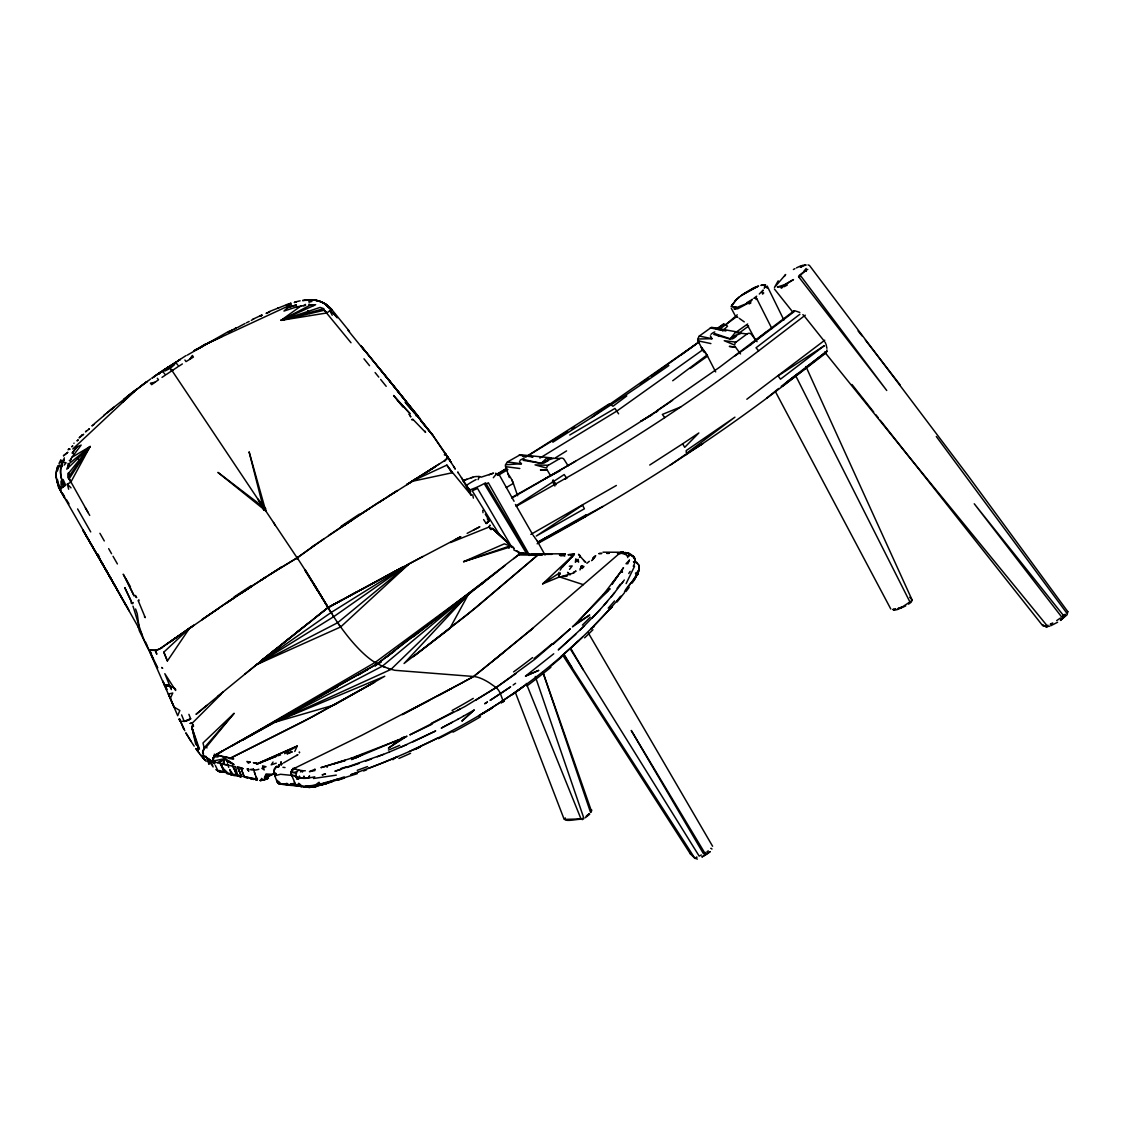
<?xml version="1.0" encoding="UTF-8"?>
<svg xmlns="http://www.w3.org/2000/svg" width="1124" height="1124" viewBox="0 0 1124 1124"><rect width="100%" height="100%" fill="white"/><g stroke="black" fill="none" stroke-linecap="round" stroke-linejoin="round"><path stroke-width="1.5" d="M756.073 298.071L756.073 299.49L756.888 298.9L756.073 298.071L753.783 298.324M592.741 559.724L595.734 555.692M57.507 481.311L57.886 484.093L57.661 479.948M198.203 748.022L197.936 751.422L199.243 753.178L195.843 748.528L197.936 751.422L198.007 747.137L191.839 727.369L192.682 724.151L193.553 726.16L191.839 727.369L195.59 743.596L196.869 745.507L191.839 727.369L193.117 725.163M179.503 720.034L179.531 718.714M198.035 747.783L198.133 751.071L198.007 747.137L199.468 749.132L191.839 727.369M349.48 331.397L331.889 309.69L326.761 305.25A26.456 26.428 -78.2 0 0 321.323 302.047A26.456 26.428 -63.9 0 0 315.296 300.234L308.988 299.897L309.002 302.23L311.938 301.387M630.381 554.989L630.522 554.09L634.006 557.434L631.098 555.186L631.843 555.411A26.709 10.903 -40.6 0 1 634.091 557.026M637.814 574.49L638.839 569.727L637.814 574.49L637.406 573.563L637.027 574.476M278.822 766.161L279.244 764.868L282.222 763.575L279.005 765.121M213.743 756.859L213.068 759.979M826.842 351.208L826.969 349.873M215.106 754.499C213.434 757 211.186 761.875 216.061 762.479L213.11 761.721M377.228 663.961L215.864 754.738L213.167 758.377L214.628 763.997L212.605 761.524M214.361 755.988C212.562 761.018 212.478 757.998 215.836 754.738L377.425 663.652L519.457 554.076L522.084 553.078L525.793 553.528M394.946 387.541L432.712 435.157L447.844 457.721A5.297 1.503 -33.7 0 1 447.408 458.48M308.018 300.305L315.184 300.206A26.442 26.428 -70.4 0 1 321.323 302.047A26.442 26.414 -83 0 1 331.271 309.634L326.438 305.545M291.032 773.326L291.538 771.008L293.954 768.535L361.872 735.265L451.412 688.576M292.844 784.088L290.638 783.864C293.125 782.683 298.071 786.013 297.551 785.831C253.743 779.691 299.616 788.261 296.666 784.594M57.422 470.83L59.502 464.999L57.717 466.362L56.425 471.659A26.456 22.213 52.2 0 0 56.298 477.531L58.476 486.875L64.686 497.96L59.825 489.544L64.489 485.947L61.961 480.243A26.456 22.058 53.1 0 1 60.668 474.3A26.456 22.185 52.3 0 1 60.738 468.441L61.637 463.397L63.646 461.809M637.912 571.835L638.039 571.034M166.352 374.461L171.255 371.201L170.862 369.037M591.772 810.011L590.999 812.048L591.449 811.121L542.892 672.054M634.849 562.365L633.444 561.775L634.877 562.295L635.032 561.396L634.849 562.365A26.442 11.521 -32.5 0 1 633.304 566.313L633.318 566.257M278.85 765.121L278.64 766.245L279.539 764.798M227.554 761.622L233.792 764.461L221.4 756.101L215.471 754.991A5.283 4.988 -73.5 0 0 214.333 755.974L214.024 756.396M521.957 687.621L512.263 694.688L524.346 685.837M781.222 386.361L826.702 351.278C737.035 425.139 639.05 488.266 537.132 543.791M149.028 649.939L153.356 659.296M908.529 604.15L911.143 602.253L912.042 599.851L805.922 366.494M131.283 602.928L131.55 601.804L131.522 603.546M487.254 518.881L489.165 520.553A5.353 1.377 -33.1 0 1 488.729 521.283L486.186 523.503L483.601 519.569M264.435 777.443L265.91 774.366L272.149 774.478L274.72 773.537M656.36 412.325L656.725 410.892L719.472 367.323L793.937 310.941M686.427 454.588L686.188 450.598L734.927 417.173L686.778 453.155L702.767 443.643L686.638 453.773M170.539 365.455L167.504 367.927L173.672 363.811L161.589 371.608L164.652 369.36M68.522 464.929L68.058 463.453L68.901 463.889L67.777 468.23L68.901 463.889L90.103 446.537L70.784 482.224L67.328 484.135L68.662 489.249M64.279 465.055L66.105 462.751A5.283 2.543 22.2 0 0 62.171 463.004L60.766 468.357A26.442 22.143 52.7 0 0 60.71 474.3A26.442 22.002 53.3 0 0 64.518 485.933L65.656 485.161L63.141 479.555M585.773 516.239L586.18 514.778L538.031 542.049L585.773 516.239L539.422 541.88L545.379 538.045M302.623 300.417L307.119 300.024L306.149 300.431M176.524 361.816L171.157 365.286L186.008 355.577M1042.805 624.579L1043.985 625.942L1047.723 626.616L1045.713 626.56A15.076 3.583 -33.4 0 1 1045.109 625.492M68.901 463.889L66.766 469.2L90.103 446.537L71.852 457.356L70.124 460.868L69.281 460.418M179.152 719.739L179.376 718.953M634.554 566.285L626.124 583.595M216.244 754.527L222.524 751.113L214.979 755.356L215.85 754.738L230.392 758.152L313.61 716.143L374.714 682.113L303.311 721.608L229.591 758.63L233.708 758.841L225.039 756.958L223.578 764.222L225.334 764.615M826.73 351.756L825.522 352.894M234.031 713.403L206.268 747.137A5.283 3.147 -42 0 0 203.992 749.132L202.629 752.082L203.5 753.993L202.615 752.448L204.189 747.881L234.031 713.403L202.994 742.964L204.189 747.881M61.314 465.575L62.171 463.004M213.181 758.405L214.192 756.199M489.207 520.398L488.322 521.789M263.016 766.821L262.609 768.015L266.023 766.737L262.623 765.865L264.224 769.94L261.85 768.296M273.638 770.825L276.883 766.259L274.495 768.451L274.003 772.736M579.956 569.966L581.515 565.793L583.988 566.496L583.497 567.044M303.227 778.201L303.958 776.305L303.227 778.201L302.019 778.159L299.827 777.949L299.349 776.052L299.799 777.949L302.005 778.159M608.393 405.174L698.889 342.075M308.749 777.878L309.536 775.841L308.636 777.892L307.203 778.047L308.749 777.878A26.442 10.032 -20 0 0 314.79 776.796L314.79 776.796M580.406 568.646L581.515 565.793L582.977 567.592L582.049 568.547M559.007 572.327L558.544 573.563L542.653 583.876L559.527 576.907L583.356 584.663M749.736 345.293L795.244 310.814M58.546 467.036L58.87 466.249M273.905 772.483L275.057 775.686L276.265 773.734L273.905 772.483L275.057 775.686L280.48 774.281L295.457 775.743L295.106 776.558L296.062 775.124L297.2 779.143L298.731 779.002L295.781 776.796L297.2 779.143M170.342 698.383L172.759 693.03L168.488 694.056L177.69 715.707L179.84 710.494L174.037 707.052L148.93 650.136L155.8 650.389L161.954 647.817L157.922 649.798A5.297 1.279 -24.5 0 1 156.545 650.234L148.944 650.318L139.151 630.381M70.124 460.868L70.938 459.07M64.377 457.875L62.789 461.486L64.251 460.292M132.674 603.771L133.25 602.534M764.306 288.39L764.741 285.988L767.144 288.025L767.327 287.252L765.458 287.07M291.214 772.202L292.226 770.01L295.176 768.057L292.198 770.01M233.792 764.461L227.933 760.597L227.441 762.156L225.362 758.545L222.664 764.025L232.598 766.118M60.865 459.716L59.038 463.467L63.899 459.702M735.251 300.867L737.499 298.619L736.754 299.363M234.593 328.784L236.658 327.73L228.425 331.987L232.528 329.852M202.98 750.818L203.992 749.132M762.044 292.212L763.73 292.971L762.592 294.123L762.044 292.212L763.168 290.048L759.29 294.024M328.531 535.558L344.871 524.543M488.926 527.086L489.952 525.287L488.926 527.086L450.569 542.541M528.997 631.491L619.479 553.415L622.584 552.235L625.731 553.415L622.106 552.249L617.469 553.373C622.71 554.202 616.823 552.207 623.806 552.39M71.852 457.356L81.167 445.09L77.064 446.79L74.606 449.825L72.287 452.986L73.917 454.11M738.819 297.495L739.199 297.129A20.148 5.269 -32.6 0 0 735.827 300.108L731.162 306.613L733.115 303.564A20.429 4.707 -33.1 0 0 732.356 305.321M560.188 570.107L561.283 568.449M630.157 571.385L628.78 573.493M90.103 446.537L67.904 477.855L67.89 474.103L90.103 446.537L69.168 478.838L69.646 479.976M273.048 762.058L271.207 764.854L276.251 763.168M784.397 276.392L785.662 274.495L774.464 287.435L778.201 280.831M633.725 579.155C636.367 575.052 641.087 569.615 638.39 564.403M163.781 652.201L167.392 660.982L189.661 628.049L160.732 648.239L234.213 597.631L281.281 567.198L249.64 587.473M189.717 359.315L192.345 355.451L193.426 357.053L186.036 361.605L184.912 360.017M612.215 584.171L623.511 567.676L620.813 571.709L622.513 571.99L620.729 571.821L605.148 592.222L610.079 588.737L574.715 624.649L589.721 615.011L572.425 626.841L574.49 624.86M624.508 591.702C628.78 583.258 640.905 575.6 638.727 564.979A26.653 10.397 -42 0 0 636.732 563.194M138.547 601.101L138.94 599.893L138.196 600.638L145.263 617.638L144.406 616.809M731.921 305.447L736.29 299.743L735.714 300.375M495.923 687.748L535.038 659.142L570.346 628.794L553.261 644.122M485.287 514.23L488.954 519.948L486.186 523.503L486.945 522.983A5.325 1.7 -28.9 0 0 488.406 521.789M806.189 268.439L803.997 271.123L807.791 269.395M617.961 575.769L611.821 583.974M624.312 579.984L622.134 582.991M291.538 771.008L292.746 769.35M627.768 587.445L630.789 583.342M622.78 582.106L611.287 596.802M627.136 588.751L626.293 589.847M590.564 812.427L542.766 671.913M569.517 569.362L572.172 565.962L569.348 566.229M478.079 479.639L479.077 477.447A21.637 4.327 -26.7 0 0 473.415 476.983L462.681 480.819M72.287 452.986L77.064 446.79M302.314 772.09L303.354 770.755L305.321 770.769M630.676 583.497L636.676 575.867L635.496 573.17L637.448 572.046M447.408 458.48L444.331 461.205L447.844 457.061L450.106 460.447L447.928 457.327M312.065 299.869L308.988 299.897L315.76 300.277A26.456 26.428 -62.1 0 1 321.829 302.061A26.456 26.414 -81.3 0 1 326.086 304.393L331.889 309.69L330.723 310.744M617.02 602.014L624.508 592.657M729.996 339.097L735.995 335.261A3.527 0.759 -33.5 0 0 732.764 337.045A3.527 0.759 -33.5 0 0 730.909 339.026L714.836 333.603L713.768 334.404L729.996 339.097L735.236 332.563L747.081 333.94A3.527 3.428 56.7 0 1 750.326 333.547M500.714 693.452L490.064 700.407L510.647 686.792L500.11 693.859M619.507 553.387L618.144 553.387M614.589 592.755L600.09 609.63L580.307 629.904M636.114 577.104L632.545 581.473L636.029 576.359M591.575 560.665L594.765 556.787M616.823 601.157L620.94 596.184C580.855 643.378 532.678 684.024 479.231 715.356M604.951 592.474L578.818 620.673M572.495 554.666L573.057 554.006L568.013 554.75L572.299 554.624M603.855 605.443L607.536 601.242M610.627 608.562L612.468 606.496L609.573 608.449M610.501 608.435L591.013 628.962M600.286 609.405L592.306 617.919M808.016 264.899L809.449 265.419L968.171 475.845L1067.786 611.625L1066.62 612.875L936.306 436.505M74.058 443.151L73.903 443.32M570.444 557.771L572.552 556.858M589.749 814.141L585.337 817.738M192.274 723.125L190.195 723.392L192.274 723.125L221.33 694.028M541.304 463.355L547.669 460.123L541.304 463.355L524.262 459.646L523.124 460.306L541.304 463.355L546.629 458.1L559.921 458.522A3.527 3.358 56.6 0 1 563.152 458.508M584.466 625.857L558.263 649.939L575.811 634.189M722.774 330.835L727.523 326.185L725.711 324.681L718.967 329.613M501.459 701.812L504.62 699.732M901.069 607.789L901.94 606.932L898.006 608.52L901.069 607.789L911.845 600.694M337.593 686.792L242.053 740.407L275.127 722.142L390.941 669.426L468.315 594.47L505.35 565.302M594.905 556.31L592.868 558.277L595.158 556.225M583.82 818.679L582.429 819.48C580.026 818.089 562.084 823.26 565.26 817.893M493.324 477.728L496.316 474.075L495.628 473.218L497.314 474.89M552.825 442.21L591.814 417.411L609.742 404.008L612.987 406.242L626.771 395.943M296.666 306.894L296.174 305.026L291.804 306.29L287.519 307.709L283.965 311.067L296.666 306.894L305.461 305.335L305.391 304.379M88.627 429.438L89.428 428.778L85.494 431.869L86.492 430.871M542.653 583.876L574.392 554.104L561.916 567.578L574.392 554.104L571.835 556.296M582.71 637.013L560.82 656.669M72.793 448.996L134.29 391.489L122.46 402.322M189.661 628.049L163.893 652.089L167.392 660.982M548.414 460.545L543.749 463.144M217.55 696.515L256.497 664.677L340.67 626.953L409.234 563.742L460.812 536.64L454.475 539.942M293.097 769.069L291.271 771.528L291.032 774.576M252.886 319.23L262.018 314.945L259.742 316.378M572.299 646.665L578.719 640.821M474.159 710.017L461.852 721.144L474.047 710.087L463.172 716.325M92.702 425.223L91.929 425.912L94.29 424.24M739.564 332.423L711.506 327.295L699.311 336.034L697.653 339.012L711.984 338.703L710.396 335.809M710.986 334.32L711.956 333.519A3.527 0.885 -33 0 1 714.78 331.931M602.759 595.537L608.014 590.887M94.233 423.846L103.858 415.697M164.736 371.075L170.258 368.349L174.67 364.513M1065.201 614.224L1061.744 617.076L974.241 503.777L1063.557 615.629L1065.341 615.32L1060.41 620.434L1067.098 614.772L1067.786 611.625M105.403 414.166L103.787 415.529L113.903 407.267L107.019 412.803M737.26 314.832L725.711 324.681L736.641 316.617L737.822 317.404M175.189 638.179L169.766 642.226L193.679 625.38L166.296 644.361M290.723 713.389L275.127 722.142L384.773 676.241L334.109 705.043L275.127 722.142L382.385 666.167L468.315 594.47L449.698 628.653L413.267 656.641L476.59 607.101L537.89 554.933L542.204 554.961L531.02 554.75L535.024 553.907L565.316 553.795L563.728 554.849L559.443 554.919L565.316 553.795M553.739 653.789L525.526 676.072L538.621 670.424L525.526 676.072M206.774 705.422L196.026 714.344L222.959 692.061M589.327 561.312L586.897 563.293M187.287 355.128L202.432 346.487M340.207 626.391A65.782 17.942 56.5 0 1 337.65 622.738L409.234 563.742L331.074 612.524L256.497 664.677L337.692 622.696L340.67 626.953A66.274 18.026 56.5 0 0 342.876 629.974L346.557 634.779A66.274 18.026 56.5 0 0 350.182 639.275A66.035 17.97 56.5 0 0 372.901 661.081A66.007 17.942 56.5 0 0 375.107 662.415L377.734 663.792A185.123 50.327 56.5 0 0 382.385 666.167L385.321 667.417M110.278 410.077L143.689 383.972L140.261 386.501M265.222 777.162L271.952 774.562L267.048 777.443L265.91 774.366L271.952 774.562L274.537 773.593M483.081 668.935L532.706 628.414L492.157 661.657M766.835 398.065L778.609 388.483M244.667 674.274L309.03 622.527M296.834 755.525L297.902 754.654L283.529 762.957M261.049 660.954L277.53 647.663M262.215 660.013L266.529 656.528M747.671 323.965L735.995 332.268M502.948 652.932L474.061 676.142L482.899 669.089M283.796 642.633L290.09 637.589M672.714 380.755L706.968 355.072L701.418 347.541L702.219 350.196L616.893 411.033L539.857 458.086M751.029 344.253L766.512 331.903M296.385 632.559L302.693 627.543M327.787 607.873L262.328 659.928L328.082 607.494L342.272 599.724M513.766 558.628L519.864 553.823A5.283 4.833 -84.8 0 1 521.115 553.247L518.586 553.935M503.046 701.896L504.409 700.8L501.248 702.893L502.4 701.629M737.316 298.844A17.914 4.131 -33.1 0 1 741.208 295.626L741.728 295.205M123.682 399.231L137.55 388.581L134.023 391.236M315.366 617.512L328.082 607.494L422.877 556.492M150.63 378.957L130.412 394.215M480.032 585.253L484.88 581.459L375.121 662.443L232.289 745.76M146.022 382.343L147.202 381.429M496.92 571.961L377.959 663.483M333.828 314.017L329.894 310.617L326.929 312.95L281.042 320.34L301.007 305.925M471.574 591.87L413.253 636.816M587.276 815.42L589.159 813.874L586.166 816.207M392.894 759.712L396.997 756.536M127.068 396.575L132.59 392.318M799.234 277.192L800.021 276.588L798.616 276.785L799.375 275.296L805.908 270.266L805.964 271.39L805.908 270.266L798.616 276.785L886.738 390.492L800.78 275.984M454.616 605.077L468.315 594.47L404.064 663.497L467.668 614.336L537.89 554.933L518.796 554.61M132.239 392.585L133.503 391.616M799.895 314.242L756.031 347.78L758.672 350.814L805.276 315.184M824.749 340.221L746.828 399.245M786.702 382.16L797.675 373.772M807.271 366.438L820.97 355.957M782.515 386.22L826.393 352.683M599.345 553.486L601.804 553.415L598.699 553.654M164.034 373.098A5.283 1.588 56.2 0 0 161.308 371.58L151.937 378.184L160.718 372.184L158.99 374.32M756.691 296.174L754.527 297.79M292.999 769.167L294.586 768.296L292.338 769.757L290.919 773.551L295.879 785.086A4.159 3.358 10.9 0 1 295.12 784.299L294.179 782.107M386.319 657.329L394.903 650.852M628.836 554.863L627.276 556.043A23.014 8.781 -43 0 0 625.169 554.441M741.208 295.626L744.959 292.971M736.065 342.118L724.235 340.727L734.731 345.11A3.513 3.414 56.7 0 1 736.065 342.103L747.081 333.94M253.729 318.865L251.242 320.438M525.47 684.811C472.487 723.772 412.62 752.954 350.716 774.759L357.882 772.272M739.058 333.125L748.626 326.058M716.578 329.065L724.278 323.951M681.411 354.706L699.606 341.415M716.395 329.163L723.392 324.049M515.902 673.641L496.077 687.537L464.872 706.574L409.824 734.885L432.08 724.207M224.35 771.851L220.248 763.477L224.645 772.286L226.36 772.722M202.615 346.347L196.026 349.929L228.734 331.383M202.067 346.431L205.144 344.267L193.595 350.983L197.431 348.721M511.631 497.581C566.229 466.797 621.038 435.972 672.602 400.27M316.125 784.411L319.075 782.276L320.326 784.931L344.239 776.909M155.07 382.216L151.642 384.661L150.405 383.172L155.07 382.216L158.526 379.786L157.318 378.268M551.35 457.861L520.257 454.756L507.43 461.95L505.477 464.746L521.41 463.748L519.513 461.514M690.164 368.517L707.544 356.125L706.968 355.072A10.58 2.501 53.4 0 0 704.818 351.728M225.362 758.545L218.899 763.154L217.129 762.732L225.362 758.545L213.279 760.99M1060.522 617.989L1056.658 620.631M640.16 383.944L648.576 377.973M651.372 375.978L694.801 345.082M515.579 683.308L513.134 685.05M908.74 603.026L910.004 602.127L795.567 375.486M163.303 370.456L164.722 369.459M734.829 355.999L751.366 344.351M256.497 664.677L333.702 616.697L409.234 563.742M185.629 631L193.679 625.38M669.96 465.336L685.162 454.686M520.089 460.32L521.1 459.66A3.527 0.759 -26.2 0 1 524.093 458.325M314.818 545.098L295.851 558.797L323.853 538.916M425.504 472.825L438.796 464.268M161.308 371.58L154.157 376.47L154.859 376.399M162.011 377.383L165.537 375.009L164.666 373.842M312.346 546.671L377.931 502.779M300.909 785.03L298.661 783.302C293.898 788.922 320.537 785.493 325.96 782.543M707.207 851.585L708.261 850.868M172.829 364.443L180.29 359.441L177.789 361.029M219.04 607.789L234.213 597.631M241.997 592.826L252.521 585.801L226.795 602.787L235.295 597.125M516.787 505.983L566.426 477.869A1808.839 1738.673 46.4 0 0 664.776 417.622L680.751 406.93A1808.839 1738.673 46.4 0 0 758.672 350.814M682.605 443.839L698.847 432.965L684.713 447.338L682.605 443.839L649.728 465.027M164.174 369.88L167.645 367.59M171.255 371.201L177.901 366.831M369.599 508.413L342.033 526.636L353.301 519.274M591.814 417.411L611.203 404.724A2375.644 1895.851 -55.4 0 0 668.85 365.539M361.338 513.612L434.904 466.994L406.79 484.556L412.072 481.353M515.972 505.842L564.206 474.539L566.426 477.869M182.369 363.937L178.73 366.284L177.887 365.103M383.481 499.421L378.844 502.414L397.432 490.486L388.117 496.429M608.787 404.162L526.088 456.794M185.334 721.186L190.658 718.812L188.888 714.33M270.055 574.476L298.548 557.012L278.949 568.814M744.889 292.999L751.97 288.896M164.835 685.317L162.854 681.032L166.619 689.714M189.815 719.346L190.658 718.812L184.195 721.355L180.065 721.271M406.79 484.556L416.133 478.669M446.959 465.069L452.199 472.768L411.454 481.479L445.329 460.166M555.537 457.763L566.566 450.907M356.94 756.255L351.573 759.571L403.811 737.597L388.398 748.064L406.972 736.178L404.12 737.456M512.024 497.974L575.53 461.276M527.915 455.726L567.508 431.532M571.905 428.834L574.8 427.064M492.621 528.603L509.383 544.311L492.621 528.603L490.991 529.601L489.614 527.929L492.621 528.603L506.179 541.094L492.621 528.603L490.303 528.772M475.452 700.378L496.387 687.438M498.185 473.696L506.994 468.357M704.818 853.06L631.238 730.459L703.526 853.804L706.055 852.315M203.936 345.616L210.722 341.612L208.081 343.031M498.016 475.438L507.893 469.579M481.592 714.288L492.073 708.022L478.964 715.833M506.264 487.577L513.345 483.39L511.827 479.85M619.619 553.359L621.516 552.376M300.389 771.921L302.454 770.699M497.131 474.005L505.926 468.834M569.742 435.016L614.954 408.419L618.607 413.829M616.359 485.47L530.837 534.406M548.315 465.294L535.038 464.872L546.714 468.09A3.513 3.344 56.6 0 1 548.315 465.294L559.921 458.522M741.531 295.331L758.616 286.03L752.869 288.376L757.239 286.451M358.458 674.934L368.096 669.37M741.924 295.078L756.143 286.901M652.103 414.784L640.722 421.331L657.976 410.794M457.412 710.523L460.348 708.851M1057.628 622.246L1050.884 625.675M203.093 345.855L206.76 343.775M276.954 766.54L276.068 767.046L278.921 766.807L276.813 766.498M591.055 628.471L594.076 626.756M457.679 719.388L463.355 716.227M564.445 819.396L581.628 818.918L583.707 817.766L535.291 676.437M339.406 779.438L337.832 779.944M793.404 269.493L794.935 268.65M385.082 576.584L403.966 566.51M462.526 682.549L473.106 676.788L438.458 695.545M452.396 722.254L441.282 728.099L457.889 719.262M351.011 342.75L324.302 310.238L326.101 311.994L324.302 310.238L281.042 320.34L310.421 305.068L309.1 304.14L309.17 305.11L314.172 305.391L311.685 305.096M787.362 285.004L784.116 286.718M349.395 595.846L356.519 591.969M296.188 301.949L294.277 302.497L296.076 301.991M584.564 516.323L602.843 506.446M256.581 763.266L253.378 762.69L256.82 763.28M237.768 327.379L245.032 323.501M905.719 605.92L897.598 609.475A15.357 4.299 -32.3 0 1 894.648 609.882L893.355 609.587L894.648 609.882M462.287 682.675L402.294 714.611L429.129 700.505M262.819 780.211L268.411 778.23L260.009 780.435L263.817 779.916M1051.474 623.623L1052.359 624.129L1050.266 624.213L1052.738 622.949M261.513 315.493L260.74 315.9L261.766 315.38M544.508 478.964L560.159 470.717M467.148 533.352L479.836 526.777L473.485 530.064M701.39 854.971L699.184 856.109L570.444 649.166M259.841 762.494L256.525 764.179L276.392 756.269L256.525 764.179L297.214 746.069L294.783 751.45M354.833 758.208L362.574 754.288M169.893 366.059L162.98 370.47M393.456 742.978L404.429 737.456M356.575 757.393L362.349 754.513M355.802 757.759L361.97 754.696M246.423 322.813L249.191 321.45M437.896 737.906L409.417 751.534M401.31 738.299L404.443 736.768M221.948 336.582L205.594 344.351L291.285 304.604M415.95 748.935L420.193 746.926L414.531 749.582M291.411 775.504L291.144 773.34L291.622 775.602M411.454 481.479L446.79 465.139L452.199 472.768M412.859 741.882L435.676 730.951L400.847 747.193M268.692 312.233L266.107 313.427L269.985 311.643M281.042 320.34L320.115 307.414L323.909 308.678L281.042 320.34L315.647 304.716L309.17 305.11M801.229 266.978L801.96 266.655L800.26 266.767L800.597 266.037A19.558 4.327 -33.7 0 0 796.452 267.877M564.122 655.433L694.773 858.132L696.964 857.162L694.927 858.399L690.361 853.861L562.815 655.278M463.608 561.677L504.297 543.847L512.137 546.531L514.188 548.681L512.656 546.854L510.703 546.433A5.283 3.021 -48.3 0 0 508.329 547.514L463.608 561.677L509.425 546.152L512.108 546.517L510.746 546.419M620.308 552.825L623.061 552.263L625.689 553.415M406.691 744.65L389.115 752.111M296.258 785.367L298.773 785.592M269.339 311.587L287.154 304.506L286.409 304.716M188.017 720.259L187.048 720.667A5.353 1.18 -25.8 0 1 185.783 721.046M398.051 740.126L350.955 758.335M397.826 756.635L381.724 763.308M481.1 477.18L493.548 473.12L489.109 474.792M278.274 308.173L278.527 308.018M680.751 406.93L662.345 414.433L664.776 417.622M268.411 778.23L264.885 779.578M377.243 756.803L389.452 751.984M741.208 333.336L736.361 335.163M380.966 763.603L368.349 768.465M266.767 776.572L269.353 775.56M383.523 754.359L334.91 771.247L340.839 769.448M363.6 770.966L366.579 769.842M1048.004 625.211L1046.992 625.59L909.555 457.454L824.665 352.065L825.255 352.711M387.639 378.507L432.712 435.157L446.144 454.56L444.303 454.756L446.088 454.475L455.29 469.101L453.632 466.46M234.79 775.251L233.862 775.49M365.539 761.173L371.566 758.953M298.057 785.76L297.382 785.465M524.486 553.64C524.529 552.01 516.647 555.13 520.342 553.528L518.895 554.596L551.772 554.315L540.953 553.739L541.965 553.837M359.16 763.421L346.923 767.523M351.306 758.208L320.916 767.65L326.915 765.936L327.126 767.2L327.084 765.88L345.279 760.231M277.811 755.778L280.607 754.878M553.317 458.395L548.076 460.039M629.454 555.888L627.515 556.521L627.81 557.644M357.235 773.691L318.078 785.887M445.132 454.461L445.975 454.377M287.519 307.709L296.174 305.026M260.81 780.674L261.513 780.506M332.1 780.73L338.071 778.89M260.122 780.604L260.318 780.618M205.917 756.466L203.669 757.14L203.177 755.117L210.862 760.569L213.11 766.947L205.917 756.466L209.036 764.32L208.179 758.559L210.862 760.569M1048.664 626.419L1049.732 626.096M801.819 265.615L802.929 265.278M574.069 572.903L559.921 577.048L563.981 576.261M332.325 780.66L316.743 785.044L305.166 786.28M299.391 785.381L301.274 786.533M261.414 778.398L263.002 779.691M332.929 764.137L345.223 760.625M471.223 477.77L472.853 477.321M284.569 753.684L297.214 746.069L260.445 762.255L260.965 762.774M413.07 419.716L411.623 419.688L412.775 419.182L425.56 432.403L425.195 431.237M181.61 714.906L184.21 721.355L185.727 721.088M304.351 786.842L309.437 787.432L317.488 786.182L309.437 787.432L302.609 786.547M295.401 301.92L300.136 300.825M620.673 552.643L622.584 552.235M253.813 779.396L250.652 778.749M445.483 454.391L446.003 454.433M247.491 778.089L246.03 777.766M305.25 300.136L306.037 300.234L302.707 300.642M232.485 766.189L237.571 775.279L241.028 776.01L233.005 774.281L229.633 769.547L231.474 773.944L228.917 773.354L231.221 774.928L241.154 776.698M736.332 306.978L732.932 306.852L735.714 309.24L734.885 307.175A21.777 5.016 -33.1 0 1 732.932 306.852L735.335 307.133M240.1 776.895L241.182 776.698L237.993 775.981M336.315 775.124L313.441 778.496M295.921 772.272L296.385 773.087L292.212 772.413L296.82 772.132L296.132 774.099L295.542 773.452M763.252 285.089L765.655 284.99L760.878 285.37A21.735 5.016 -33.1 0 1 764.025 285.37M253.392 769.125L250.413 769.533L253.912 770.151L253.392 769.125L255.246 774.605M253.996 779.424L250.835 778.777M311.25 786.997L312.542 786.856M303.213 305.559L305.461 305.335M521.367 553.177L524.627 553.711M223.985 772.118L222.664 767.931L228.06 773.143L227.217 772.933M547.248 470.085L540.532 469.958L547.248 470.085L550.718 475.972M528.8 554.315L535.024 553.907M571.512 555.649L570.837 555.228M564.051 555.397L564.922 555.818L559.977 555.481L562 555.439M295.457 775.743L291.538 775.462M735.447 347.049L729.476 346.431L735.447 347.049L740.519 353.92M602.942 552.193L623.061 552.263M213.771 756.859L218.07 756.888M308.917 300.01L309.423 300.024A26.456 26.414 -50.9 0 1 321.829 302.075L326.044 304.351L331.383 310.168M528.687 555.354L529.432 555.382M309.24 299.953L315.549 300.248M585.211 562.112L578.495 554.287L579.183 554.961M296.891 785.69L282.391 783.962M293.631 784.988L284.161 784.173M295.106 784.299L292.872 784.088M292.774 768.409L293.954 768.535M286.227 783.4L287.322 783.512M521.41 463.748L507.43 461.95M285.018 767.551L282.939 767.299M519.822 468.511L505.575 466.657L505.393 465.406M242.503 776.319L257.059 779.55L254.446 772.357M300.74 786.688L301.71 786.814M1045.713 626.56L1046.908 626.714L1043.985 625.942M276.265 773.734L273.975 773.41M519.035 455.178L533.001 456.976L530.556 456.161M522.969 456.499L525.835 456.906M576.514 559.64L577.666 559.808L575.376 562.295L575.769 558.909L578.607 562.169L578.129 559.274M220.697 771.668L222.847 772.005M227.034 773.762L231.572 774.562M256.848 779.115L244.203 776.67L240.775 767.72L237.361 767.06M239.257 767.439L243.009 768.633M257.087 780.028L255.555 779.733L256.975 780.014M711.984 338.703L699.311 336.034M725.809 331.004L713.754 327.716M710.902 343.579L697.976 340.839L697.653 339.659M627.459 553.163L628.766 553.429L624.93 552.53L629.679 553.668L628.611 553.331M172.913 370.105L171.48 369.81L297.944 559.078M226.177 764.798L226.992 764.966M234.523 774.619L236.166 774.506L233.314 766.259L235.59 766.709L237.571 775.279M796.284 311.222L799.796 312.444M710.312 327.871L722.985 330.54L720.849 329.332M622.949 553.921L626.869 553.57L624.761 554.371M388.173 668.513L394.819 670.297L473.611 676.493A114.508 31.121 56.5 0 1 489.628 683.013L496.077 687.537A5.283 1.433 56.5 0 1 500.447 693.775L503.173 701.151M224.491 772.062L220.782 763.688L221.723 763.814M415.95 415.711L416.863 415.95M697.386 859.101L694.773 858.132M217.986 770.797L215.864 769.589M690.361 853.861L691.077 854.085M217.452 770.305L218.07 770.994L217.157 770.193M513.752 549.875L521.775 553.837M297.017 769.322L297.41 771.289L298.647 769.884M218.73 771.471L220.838 772.16L218.309 771.162M382.385 666.167L390.941 669.426M376.02 662.935L377.425 663.652M263.704 509.734L265.714 510.802L265.531 508.526L257.916 499.126L265.714 510.802L249.092 451.82L262.875 506.053L265.714 510.802L217.93 472.403L262.426 506.362L263.704 509.734L262.426 506.362M219.124 770.572L219.826 770.952M218.927 770.46L219.7 770.881M231.699 774.366L230.631 773.748L231.221 774.928M634.919 561.452A26.442 10.903 -36.4 0 0 634.905 558.993L633.866 558.277L634.976 558.965A26.442 10.987 -35.6 0 1 635.144 561.326M519.639 552.727L516.97 550.901M739.269 318.359L744.257 321.885M581.628 818.918L582.429 819.48M735.77 315.999L736.641 316.617M750.944 333.856L757.028 341.682M58.743 486.537L60.134 489.277L57.169 482.112L58.743 486.537L61.23 488.448L61.019 481.058L63.408 486.776M890.798 609.011L775.574 391.925M508.329 547.514L509.13 548.203M635.116 560.96L637.168 562.815M583.693 560.328L585.745 562.211M206.212 761.384L202.517 757.253A46.59 12.336 60.3 0 1 200.058 754.26M262.875 506.053L265.531 508.526M563.728 458.873L568.112 465.814M331.889 309.69L326.086 304.393L329.304 307.892M331.425 309.648L326.958 305.307L331.735 309.676L329.796 307.4M242.91 768.619L240.775 767.72L244.175 776.656M458.269 472.783L457.679 471.982L470.717 491.736M507.612 543.187L507.402 542.976M67.328 484.135L71.009 487.858M397.306 400.088L410.035 413.632L393.597 395.493L402.856 406.972M334.011 314.27L337.298 317.797L334.348 313.989M204.161 759.164L205.186 760.288M632.854 555.649L634.976 558.965M206.268 747.137L206.957 747.896M718.039 335.5L718.896 336.455M909.752 597.308L912.042 599.851M468.216 488.083L471.153 495.136L449.6 468.933M467.767 487.549L469.34 489.614M420.587 420.671L432.712 435.157L417.763 416.681M858.09 330.99L862.164 335.95M381.036 370.358L416.006 413.604L360.959 345.855L398.556 391.995M417.622 415.543L416.147 413.744L420.179 418.732M360.959 345.855L405.764 400.903M347.976 330.259L364.654 350.899M200.044 754.204L204.456 759.669M363.979 358.795L369.529 365.665M375.093 372.55L378.788 377.13M380.643 379.434L386.192 386.319M774.394 288.98L792.827 312.121M865.354 339.982L900.155 384.984M1042.777 625.787L880.218 420.278M851.964 384.478L873.699 412.016M875.877 414.77L878.041 417.524M508.174 474.188L509.734 476.295A10.58 3.231 59.7 0 1 513.345 483.39L517.616 495.754M534.504 537.244L536.64 540.096M68.269 473.049L70.362 475.845M747.221 324.766L755.988 340.881M824.679 341.654L804.222 315.985A9.189 6.575 52.6 0 0 802.859 314.636M196.672 749.708L197.515 750.846M533.31 535.53L533.914 536.401M537.047 540.686L545.014 554.933M333.097 615.741L333.702 616.697M328.082 607.494L327.365 606.342L334.545 618.003A66.035 17.97 56.5 0 0 337.692 622.738M190.94 741.166L185.952 733.045L190.94 741.166A48.838 12.547 60 0 0 194.185 746.153M304.618 569.91L327.716 606.918L305.11 569.587M78.427 459.182L80.268 462.161M278.19 783.217L276.799 780.168L279.778 782.655L277.67 782.402A8.809 1.321 -21.2 0 1 277.235 782.164L274.621 775.321M499.73 535.15L472.192 490.738A21.117 3.428 -26.9 0 0 477.531 488.434L511.912 547.416M331.074 612.524L331.721 613.578M256.047 776.867L257.466 779.157M320.593 594.933A325.918 88.585 56.5 0 1 327.182 605.934L312.879 582.415A326.62 88.824 56.5 0 0 298 559.035M66.302 499.449L69.028 503.903M320.565 594.933L312.879 582.415L317.123 590.072M526.439 553.387L484.908 484.739L488.364 482.786L528.828 554.048M62.832 493.717L64.532 496.541M273.525 522.491L275.324 525.484M563.658 653.662L571.751 667.235M552.966 479.99L555.495 484.247M532.72 534.602L516.436 506.179M553.331 480.384L555.93 484.795M127.672 608.084L126.169 605.386L129.274 610.978M712.602 846.26L588.119 632.601M527.226 552.966L485.582 482.842A18.63 3.47 -26.5 0 1 472.502 488.968A19.951 3.723 -26.5 0 1 468.258 490.345M570.95 648.731L583.3 669.89M142.003 634.639L138.182 627.318M59.825 489.544L112.4 581.108M125.888 604.881L82.698 529.741L115.182 585.997M307.821 310.561L309.564 313.582M82.698 529.741L118.048 591.055M498.761 473.949L514.075 501.276M88.262 512.867L69.168 478.838L70.18 481.114M85.354 507.753L89.723 515.424M99.924 533.296L104.293 540.953M108.663 548.624L111.571 553.739M113.032 556.282L117.402 563.953M130.496 586.953L123.219 574.181L134.149 595.959L126.141 579.282M77.612 508.933L90.721 531.919M97.872 554.132L99.544 557.097M132.969 606.131C135.765 614.14 142.031 639.542 149.52 650.585L157.669 667.909L155.267 663.638M461.472 477.63L471.153 495.136M149.225 649.77L151.473 653.831M706.968 355.072L715.665 371.918M184.786 730.684L179.376 718.91L184.027 729.279L182.594 726.497M731.26 308.215L735.068 315.423M697.976 340.839L703.694 351.952M328.377 608.028L329.978 611.119M537.413 541.234L538.003 542.555M170.37 687.186L169.738 685.935C154.241 683.645 177.311 685.921 175.611 690.445L164.821 673.669L170.862 688.394M756.888 298.9L771.893 328.587M58.476 486.875L59.853 489.614L60.907 489.179A23.646 19.6 53.7 0 1 59.628 486.622M329.894 310.617L332.212 315.24M767.172 286.03L783.906 320.045M825.241 342.595L825.719 343.565M215.358 765.5L217.747 770.39M145.305 641.678L147.525 646.3M164.764 684.614L166.97 689.293M220.782 763.688L221.723 765.767M634.765 558.249L634.119 557.026A26.625 10.833 -39.8 0 0 631.772 555.481M237.782 767.144L238.246 768.198M213.405 761.44L213.138 760.498M168.488 694.056L174.037 707.052M228.706 767.341L227.413 763.73M155.182 650.473L156.784 654.294L155.8 650.389M526.271 683.448L580.911 818.694M237.6 767.102L241.168 775.799L237.993 767.664L240.915 775.026M170.623 687.79L171.354 689.574M125.157 603.588L125.846 605.344L98.673 556.956L139.348 629.033L137.269 613.915L135.597 609.011M564.051 819.045L515.649 693.157M505.575 466.657L509.341 477.574M826.112 344.534L826.913 348.271M472.726 494.799L473.373 498.115M214.333 754.148L214.614 755.651M482.772 510.296L482.997 512.684M203.177 755.117L203.332 758.222M174.796 362.673A5.283 1.293 56.9 0 1 177.283 364.345M165.832 369.346A2.641 0.717 56.5 0 1 165.902 368.728L167.996 367.127A5.283 1.433 56.5 0 1 170.258 368.349M614.533 600.947A291.13 146.612 -29.4 0 1 608.225 608.14M635.06 578.874A183.226 74.563 -34.9 0 1 632.138 583.103M629.159 587.332A222.721 99.713 -32.5 0 1 625.899 591.617M550.872 667.277A566.398 397.067 -17.7 0 1 526.945 685.935M561.593 657.133A540.939 376.161 -18 0 1 550.086 666.757M592.952 629.721A435.1 275.043 -22 0 1 584.62 637.828M620.308 584.143A225.376 102.593 -32.4 0 1 617.104 588.33M590.226 617.245A377.678 227.47 -23.8 0 1 582.401 625.099M532.565 657.582A472.108 303.241 -20.9 0 1 513.584 671.899M552.277 643.588A458.592 298.661 -20.5 0 1 534.069 658.524M341.176 526.243A771.19 209.12 -31 0 1 359.582 514.019M580.026 555.368A8.823 2.304 -40.1 0 1 579.548 557.321M488.968 519.948A5.381 1.321 -35.8 0 1 489.193 520.384M56.214 477.531A26.456 22.297 51.4 0 1 57.844 466.151M367.534 766.568A291.13 134.36 -19.7 0 1 357.221 770.319M332.072 781.826A183.226 61.342 -19.2 0 1 325.834 783.667M344.45 778.061A222.721 86.689 -19.5 0 1 338.198 780.056M480.524 716.747A566.398 395.887 -17.1 0 1 453.084 732.131M452.48 731.373A540.939 374.699 -17.3 0 1 438.444 738.651M410.569 753.291A435.1 269.521 -18.8 0 1 398.894 758.447M346.768 766.68A225.376 89.316 -19.3 0 1 340.741 768.577M399.723 745.338A377.678 220.304 -19.1 0 1 388.426 750.059M303.185 786.575A26.653 6.955 -14.1 0 1 298.914 785.55M300.038 777.836A26.709 7.699 -14.5 0 1 296.638 776.993M299.546 778.075A26.625 7.84 -15.3 0 1 296.286 777.12M59.094 485.329A23.646 19.6 53.7 0 1 58.631 484.008M473.274 698.383A472.108 299.644 -18.9 0 1 452.087 710.48M453.281 711.801A458.592 295.345 -18.6 0 1 431.391 723.308M302.637 770.628A23.014 5.648 -13.6 0 1 299.125 769.968M233.918 597.069A771.19 195.084 -27.2 0 1 251.186 585.688M307.386 777.864A26.442 8.655 -17.8 0 1 303.438 778.047M307.007 778.215A26.442 8.894 -18.3 0 1 303.016 778.356M258.829 769.266A8.823 1.447 -19.9 0 1 255.106 770.095M305.911 786.983A23.014 5.199 -12.7 0 1 303.438 786.659M185.376 721.158A5.381 1.012 -24 0 1 184.238 721.341M189.942 719.346A5.325 1.658 -27.2 0 1 188.003 720.344M57.184 482.112A26.456 22.03 53.2 0 1 56.341 477.545M466.137 485.652A18.588 3.47 -26.5 0 1 476.07 479.583M516.394 506.193A9.189 2.389 59.2 0 1 515.466 504.465M710.747 848.339A15.188 3.077 -26.2 0 1 711.899 849.112M793.094 311.812A9.498 2.431 24.3 0 1 794.204 311.109M750.663 300.389A18.405 4.243 -33.1 0 1 746.687 302.735M565.302 479.203A10.58 10.172 46.4 0 1 567.128 477.855M554.891 486.032A10.58 2.838 60.3 0 1 552.488 481.213M736.613 335.851A3.527 0.745 -33.5 0 1 732.216 338.97M701.418 347.541A10.58 2.501 53.4 0 1 704.003 350.618M478.206 476.478A23.548 5.423 -26.1 0 1 480.355 476.731M464.029 480.355A21.005 4.833 -26.1 0 1 466.811 479.246M279.679 783.723L277.235 782.037L278.64 783.611L280.705 783.723L277.769 782.866L279.679 783.723M314.917 769.294L314.889 770.558L309.437 771.668L314.917 769.294M136.327 597.181C137.901 599.401 133.292 592.334 136.327 597.181M60.766 468.357L62.48 465.167L60.766 468.357M621.586 553.275L620.504 553.5L621.586 553.275M298.548 785.114L299.054 785.62L298.548 785.114M62.003 461.009L61.722 462.287L62.003 461.009M749.553 302.384L749.132 303.916L750.902 302.876L749.553 302.384L734.97 308.243C732.904 309.536 735.827 309.971 734.97 308.243L737.639 308.847L749.553 302.384L752.237 299.377L749.553 302.384M320.958 785.142L327.126 783.302L320.958 785.142M265.531 778.019L264.702 779.606L265.981 779.199L264.772 778.3L265.531 778.019M629.426 560.202L627.796 563.756L626.026 563.7L629.426 560.202M782.051 286.718L781.166 288.053L782.599 287.435L782.051 286.718L777.386 287.013L784.299 284.779L793.502 279.567L782.051 286.718M63.506 455.726L67.679 452.41L63.506 455.726M560.328 573.282L558.516 575.881L560.328 573.282M71.894 446.678L72.653 445.989L71.894 446.678M68.69 449.122L70.095 449.122L68.072 449.67L68.69 449.122M77.191 440.763L78.02 440.018L77.191 440.763M81.968 435.114L79.144 437.854L83.64 434.314L81.968 435.114M409.234 414.278L410.71 416.737L409.234 414.278M710.129 851.641L707.965 853.341A13.586 2.754 -26.2 0 1 701.854 856.994L710.129 851.641M377.158 664.298L375.36 665.759L377.158 664.298M146.724 381.767L144.476 383.495L146.724 381.767M824.342 345.672L780.463 379.209L778.145 375.866L824.342 345.672M205.959 616.921L201.842 619.745L218.407 608.435L205.959 616.921M265.348 577.329L261.232 580.139L265.348 577.329M582.527 505.14L536.274 536.036L584.41 508.779L582.527 505.14M250.146 762.086L248.432 763.21L246.887 761.468L250.146 762.086M895.659 609.166L892.765 609.489A17.057 5.311 -31.8 0 0 895.659 609.18M487.394 702.05L484.795 703.652L487.394 702.05M575.811 571.161L573.521 572.509L575.811 571.161M380.853 662.134L378.535 663.399L380.853 662.134M368.335 585.674L328.517 607.382L402.49 567.297L368.335 585.674M291.313 752.026L287.07 753.867L292.268 751.844L291.313 752.026M286.943 304.815L290.849 303.241L286.943 304.815M278.597 307.723L277.769 308.018L278.597 307.723M804.812 264.941L800.26 266.767L806.161 265.011L804.812 264.941M567.395 575.544L564.824 576.486A35.785 8.023 -39 0 0 567.367 575.572M325.44 773.972L322.335 774.815L325.44 773.972M295.752 768.942L294.839 768.718L295.752 768.942M316.659 786.196L315.254 786.463L317.488 786.182L313.877 786.688L316.659 786.196M162.559 668.204L161.758 667.544L162.559 668.204M306.276 300.108L305.363 300.178L307.231 300.038L306.276 300.108M609.166 553.317L606.693 553.345L609.166 553.317M315.184 300.206L312.065 300.234L315.296 300.22M202.615 752.406L202.615 752.406M168.6 685.261L165.481 684.825L169.893 686.005L164.821 685.275L169.752 685.977L168.6 685.261M248.685 769.209L247.786 769.041L248.769 771.176L247.055 768.914L248.685 769.209M223.339 771.949L220.43 771.162L223.339 771.949M416.231 414.616L415.459 414.18L416.231 414.616M570.037 574.687L567.578 572.327L570.023 574.701M414.039 412.424L405.202 402.364L414.981 413.576L414.039 412.424M451.146 462.498L445.778 454.377L451.146 462.498M131.171 601.143L124.792 587.683L131.171 601.143M299.448 752.63L299.321 751.956A35.785 5.086 -22 0 1 299.462 752.616M281.393 764.784L281 761.721L281.379 764.784"/></g></svg>
